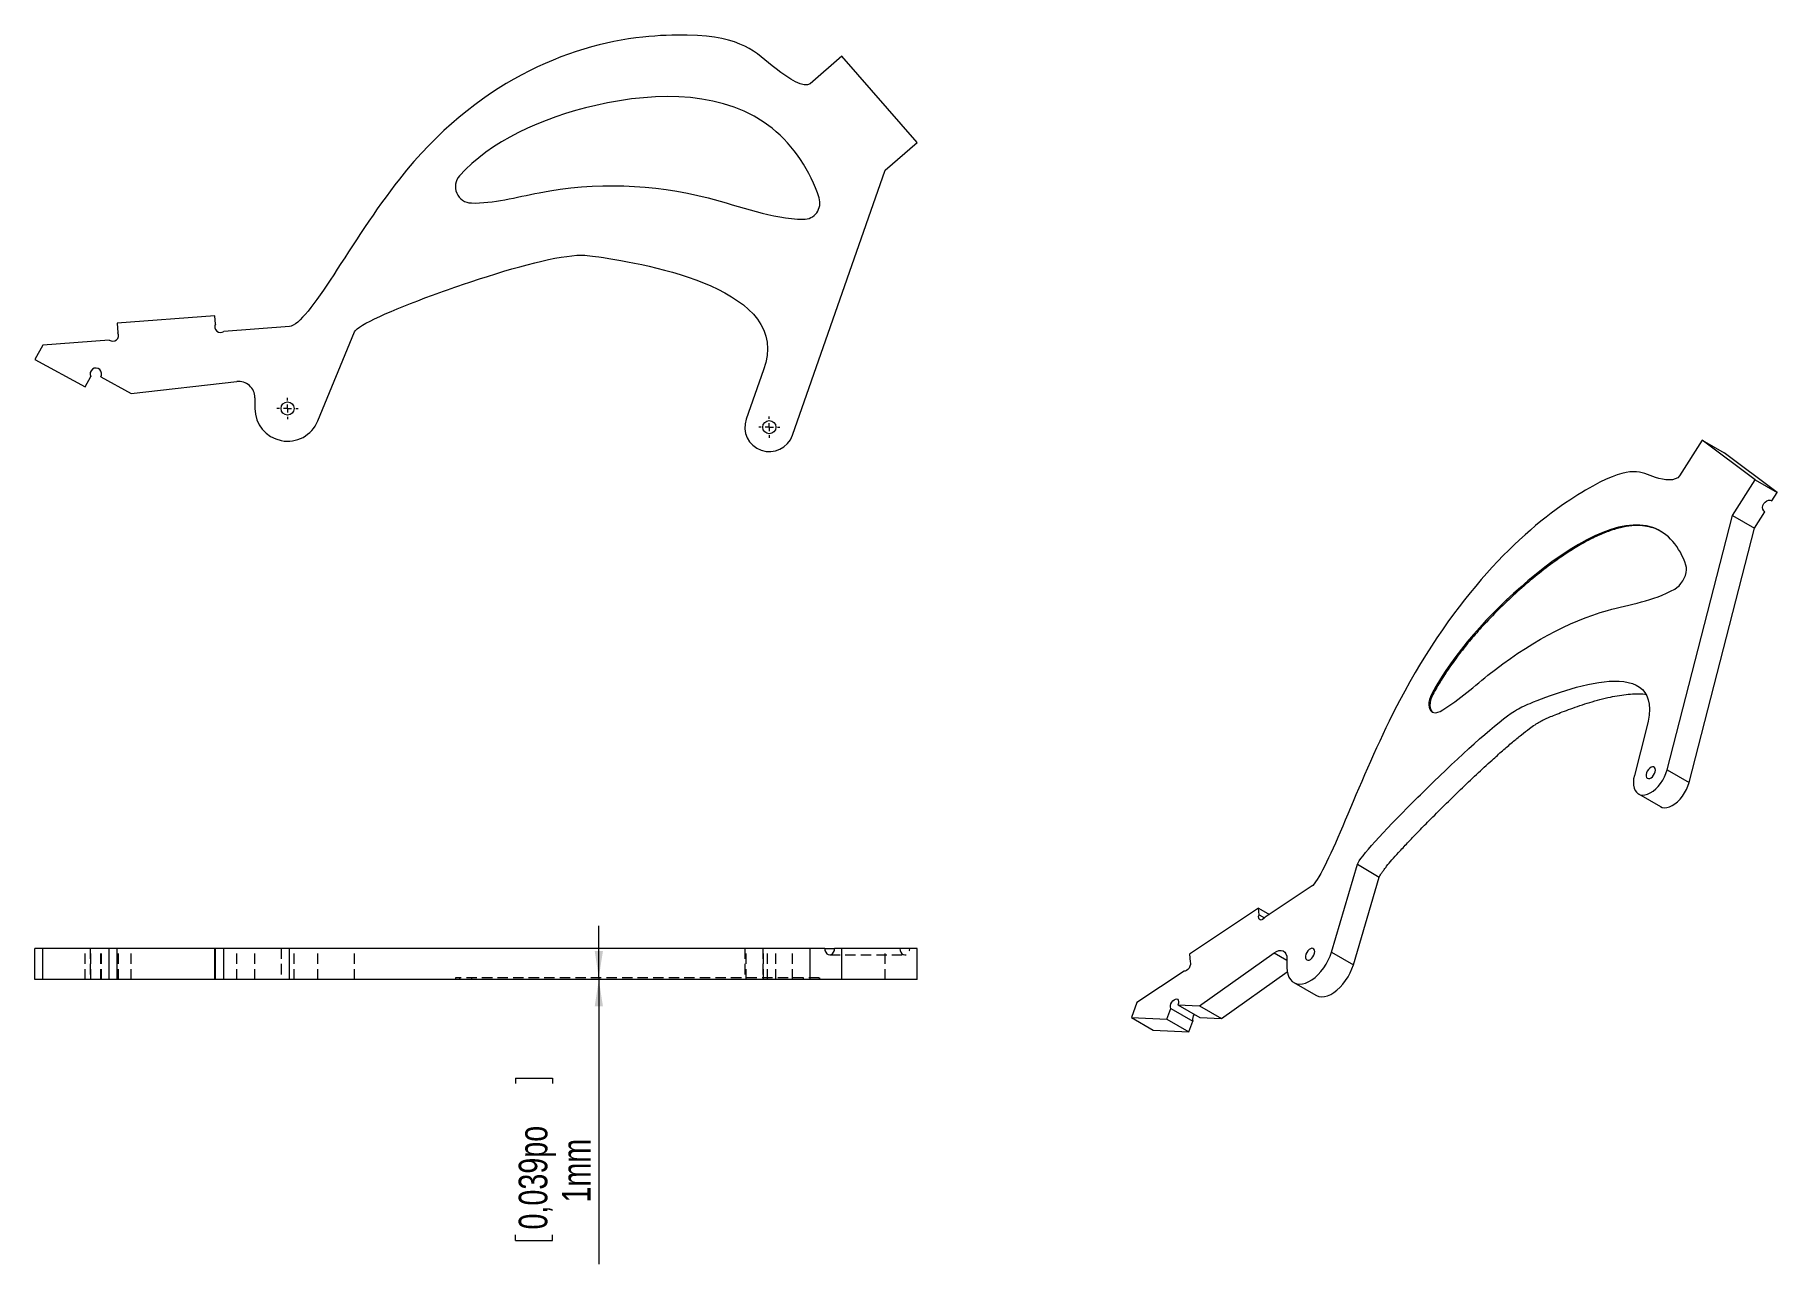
# Paper-space layout 'Feuille7' of a CAD drawing. Header units: millimetres. Extents: x 34 to 247, y 25 to 175.
import ezdxf

# ---------------------------------------------------------------- set-up
doc = ezdxf.new("R2010")
doc.units = ezdxf.units.MM
doc.linetypes.add('HIDDEN', pattern=[1.905, 1.27, -0.635])
doc.styles.add('SLDTEXTSTYLE0', font='TXT', dxfattribs={"width": 0.75})
doc.dimstyles.new('SLDDIMSTYLE3', dxfattribs={"dimtxt": 3.5, "dimasz": 3.302, "dimexe": 0, "dimexo": 0.0625, "dimgap": 0.875, "dimtad": 1, "dimtoh": 1, "dimlfac": 5, "dimrnd": 1e-09, "dimzin": 12, "dimdsep": 46, "dimtxsty": 'SLDTEXTSTYLE0', "dimsah": 1, "dimcen": 0.09, "dimadec": 0, "dimazin": 0, "dimtfac": 1, "dimtofl": 0, "dimtmove": 0, "dimatfit": 3, "dimfxl": 1, "dimfrac": 2, "dimtolj": 1, "dimtzin": 12, "dimarcsym": 0})

# ---------------------------------------------------------------- blocks, each defined once
blk = doc.blocks.new('SW_CENTERMARKSYMBOL_3')
at = {"color": 0, "linetype": 'Continuous', "lineweight": 0}
for p, q in [((-1, 0), (-1.3, 0)), ((0, 0), (-0.5, 0)), ((0, 1), (0, 1.3)), ((0, 0), (0, 0.5)), ((0, 0), (0, -0.5)), ((0, 0), (0.5, 0)), ((1, 0), (1.3, 0)), ((0, -1), (0, -1.3))]:
    blk.add_line(p, q, dxfattribs=at)
blk = doc.blocks.new('SW_CENTERMARKSYMBOL_4')
at = {"color": 0, "linetype": 'Continuous', "lineweight": 0}
for p, q in [((-1, 0), (-1.3, 0)), ((0, 0), (-0.5, 0)), ((0, 1), (0, 1.3)), ((0, 0), (0, 0.5)), ((0, 0), (0, -0.5)), ((0, 0), (0.5, 0)), ((1, 0), (1.3, 0)), ((0, -1), (0, -1.3))]:
    blk.add_line(p, q, dxfattribs=at)
blk = doc.blocks.new('*D144')
at = {"color": 7, "linetype": 'Continuous', "lineweight": 0}
for p, q in [((103.19, 59.68), (103.19, 66.03)), ((103.19, 59.68), (103.19, 59.48)), ((103.19, 59.48), (103.19, 24.65)), ((93.01, 47.4), (97.51, 47.4)), ((93.01, 47.4), (93.01, 46.74)), ((97.51, 47.4), (97.51, 46.74)), ((93.01, 27.56), (93.01, 28.23)), ((97.51, 27.56), (97.51, 28.23)), ((93.01, 27.56), (97.51, 27.56))]:
    blk.add_line(p, q, dxfattribs=at)
for points in [[(103.19, 59.68), (103.7, 62.98), (102.69, 62.98)], [(103.19, 59.48), (102.69, 56.18), (103.7, 56.18)]]:
    blk.add_solid(points, dxfattribs=at)
at = {"color": 7, "linetype": 'Continuous', "lineweight": 0, "char_height": 3.5, "attachment_point": 1, "rotation": 90, "style": 'SLDTEXTSTYLE0'}
for s, insert in [('0,039po', (93.39, 28.89)), ('1mm', (98.68, 32.19))]:
    blk.add_mtext(s, dxfattribs=dict(at, insert=insert))

psp = doc.layouts.new('Feuille7')

# ---------------------------------------------------------------- linework, layer by layer
at = {"color": 7, "linetype": 'Continuous', "lineweight": 15}
for p, q in [((132.9589, 172.4573), (129.0492, 169.0543)), ((142.1504, 161.8972), (132.9589, 172.4573)), ((138.2407, 158.4942), (142.1504, 161.8972)), ((126.8943, 126.068), (138.2407, 158.4942)), ((56.1857, 140.6968), (44.2199, 139.7903)), ((44.2199, 139.7903), (44.3101, 138.6005)), ((56.264, 139.6622), (56.1857, 140.6968)), ((65.311, 139.3823), (57.3027, 138.7757)), ((68.792, 127.8135), (73.283, 138.7142)), ((35.1196, 137.0951), (34.1594, 135.3407)), ((43.2714, 137.7127), (35.1196, 137.0951)), ((34.1594, 135.3407), (40.3, 131.9802)), ((40.3, 131.9802), (41.0069, 133.2718)), ((42.2186, 133.2101), (45.9413, 131.1728)), ((45.9413, 131.1728), (58.8663, 132.6511)), ((123.3381, 134.0715), (121.231, 128.0497)), ((61.0936, 130.664), (61.0936, 129.3372)), ((238.2421, 125.4825), (235.4775, 121.1079)), ((244.7415, 120.6117), (238.2421, 125.4825)), ((238.2421, 125.4825), (240.9291, 123.9313)), ((247.4285, 119.0606), (240.9291, 123.9313)), ((241.9769, 116.2371), (244.7415, 120.6117)), ((244.7415, 120.6117), (247.4285, 119.0606)), ((246.7884, 118.0478), (247.4285, 119.0606)), ((233.9537, 85.1281), (241.9769, 116.2371)), ((241.9769, 116.2371), (244.6639, 114.6859)), ((244.6639, 114.6859), (245.935, 116.6974)), ((245.8335, 116.7735), (245.935, 116.6974)), ((236.6407, 83.5769), (244.6639, 114.6859)), ((205.2815, 94.3349), (205.1401, 94.4165)), ((231.4391, 90.2116), (229.9492, 84.4345)), ((233.9537, 85.1281), (236.6407, 83.5769)), ((230.4516, 82.1831), (233.1386, 80.632)), ((192.8692, 62.8358), (196.0449, 73.5699)), ((196.0449, 73.5699), (198.7319, 72.0188)), ((190.4078, 70.8613), (184.7451, 67.0969)), ((195.5563, 61.2846), (198.7319, 72.0188)), ((183.9552, 68.2095), (175.4942, 62.5849)), ((184.0106, 67.3968), (183.9552, 68.2095)), ((183.9552, 68.2095), (185.2738, 67.4483)), ((184.0106, 67.3968), (184.6792, 67.0108)), ((34.1594, 59.483), (34.1594, 63.283)), ((35.1196, 63.283), (34.1594, 63.283)), ((35.1196, 59.483), (35.1196, 63.283)), ((43.2714, 63.283), (35.1196, 63.283)), ((43.2714, 59.483), (43.2714, 63.283)), ((44.2199, 63.283), (43.2714, 63.283)), ((44.2199, 59.483), (44.2199, 63.283)), ((56.1857, 63.283), (44.2199, 63.283)), ((56.1857, 59.483), (56.1857, 63.283)), ((56.264, 63.283), (56.1857, 63.283)), ((56.264, 59.483), (56.264, 63.283)), ((57.3027, 63.283), (56.264, 63.283)), ((57.3027, 59.483), (57.3027, 63.283)), ((65.311, 63.283), (57.3027, 63.283)), ((65.311, 59.483), (65.311, 63.283)), ((129.0492, 59.483), (129.0492, 63.283)), ((130.8469, 63.283), (129.0492, 63.283)), ((130.8469, 63.283), (132.0538, 63.283)), ((132.9589, 63.283), (132.0538, 63.283)), ((132.9589, 59.483), (132.9589, 63.283)), ((142.1504, 63.283), (132.9589, 63.283)), ((142.1504, 59.483), (142.1504, 63.283)), ((175.4942, 62.5849), (175.5579, 61.6502)), ((176.7113, 56.2511), (185.8507, 62.7342)), ((187.4256, 62.0209), (187.4256, 60.9375)), ((192.8692, 62.8358), (195.5563, 61.2846)), ((174.8235, 60.5013), (169.0592, 56.6694)), ((179.3983, 54.6999), (187.4643, 60.4216)), ((35.1196, 59.483), (34.1594, 59.483)), ((43.2714, 59.483), (35.1196, 59.483)), ((44.2199, 59.483), (43.2714, 59.483)), ((56.1857, 59.483), (44.2199, 59.483)), ((56.264, 59.483), (56.1857, 59.483)), ((57.3027, 59.483), (56.264, 59.483)), ((65.311, 59.483), (57.3027, 59.483)), ((132.9589, 59.483), (129.0492, 59.483)), ((142.1504, 59.483), (132.9589, 59.483)), ((188.2542, 59.1061), (190.9412, 57.5549)), ((169.0592, 56.6694), (168.3803, 54.8449)), ((172.7224, 54.6075), (173.2222, 55.9507)), ((173.2222, 55.9507), (175.9092, 54.3996)), ((174.079, 56.395), (176.7113, 56.2511)), ((174.079, 56.395), (176.766, 54.8438)), ((176.7113, 56.2511), (179.3983, 54.6999)), ((168.3803, 54.8449), (172.7224, 54.6075)), ((168.3803, 54.8449), (171.0673, 53.2937)), ((172.7224, 54.6075), (175.4094, 53.0563)), ((175.4094, 53.0563), (175.9092, 54.3996)), ((176.766, 54.8438), (179.3983, 54.6999)), ((171.0673, 53.2937), (175.4094, 53.0563))]:
    psp.add_line(p, q, dxfattribs=at)
at = {"color": 7, "linetype": 'HIDDEN', "lineweight": 0}
for p, q in [((40.3, 59.483), (40.3, 63.283)), ((40.9305, 63.283), (40.9305, 59.483)), ((41.0069, 59.483), (41.0069, 63.283)), ((42.2186, 59.483), (42.2186, 63.283)), ((42.3305, 59.483), (42.3305, 63.283)), ((44.3101, 59.483), (44.3101, 63.283)), ((44.3917, 59.483), (44.3917, 63.283)), ((45.9413, 59.483), (45.9413, 63.283)), ((56.1835, 63.283), (56.1835, 59.483)), ((58.8663, 59.483), (58.8663, 63.283)), ((61.0936, 59.483), (61.0936, 63.283)), ((64.2936, 63.283), (64.2936, 59.483)), ((65.8936, 59.483), (65.8936, 63.283)), ((68.792, 59.483), (68.792, 63.283)), ((73.283, 59.483), (73.283, 63.283)), ((121.0626, 63.283), (121.0626, 59.483)), ((121.231, 59.483), (121.231, 63.283)), ((123.2626, 63.283), (123.2626, 59.483)), ((123.3381, 59.483), (123.3381, 63.283)), ((123.8547, 59.483), (123.8547, 63.283)), ((124.8626, 59.483), (124.8626, 63.283)), ((126.8943, 59.483), (126.8943, 63.283)), ((131.4503, 62.483), (140.6418, 62.483)), ((138.2407, 59.483), (138.2407, 63.283)), ((86.1456, 59.683), (85.64, 59.683)), ((85.64, 59.683), (85.64, 59.483)), ((86.1456, 59.683), (86.1456, 59.483)), ((87.5896, 59.683), (87.5896, 59.483)), ((128.2198, 59.683), (128.2198, 59.483)), ((130.1653, 59.683), (130.1653, 59.483)), ((130.2601, 59.483), (130.2601, 59.683))]:
    psp.add_line(p, q, dxfattribs=at)
at = {"color": 8, "linetype": 'Continuous', "lineweight": 15}
psp.add_line((185.8507, 62.7342), (187.4256, 61.825), dxfattribs=at)
at = {"color": 7, "linetype": 'Continuous', "lineweight": 15, "flags": 128}
for points in [[(245.935, 116.6974), (245.7811, 116.8313), (245.684, 117.0183), (245.6533, 117.2399), (245.6919, 117.4745), (245.7961, 117.6991), (245.9556, 117.8918), (246.1549, 118.0336), (246.3744, 118.1108), (246.5927, 118.1156), (246.7884, 118.0478)], [(234.8911, 107.2453), (235.1586, 107.4229), (235.4176, 107.6535), (235.6586, 107.9288), (235.8731, 108.2388), (236.0532, 108.5725), (236.1925, 108.9177), (236.2859, 109.2621), (236.3302, 109.5933), (236.3237, 109.8993), (236.2667, 110.1691)], [(205.1401, 94.4165), (204.9821, 94.0762), (204.8675, 93.731), (204.8004, 93.3933), (204.7833, 93.0753), (204.8167, 92.7882), (204.8994, 92.5423), (205.0286, 92.3464), (205.1995, 92.2076), (205.4061, 92.1308), (205.6409, 92.1187), (205.8956, 92.1717), (206.1611, 92.288)], [(205.2815, 94.3349), (205.1235, 93.9945), (205.0089, 93.6494), (204.9418, 93.3117), (204.9247, 92.9936), (204.9581, 92.7065), (205.0408, 92.4607), (205.17, 92.2648), (205.2701, 92.1726)], [(232.5171, 85.1079), (232.492, 85.2859), (232.4188, 85.4191), (232.3042, 85.4956), (232.1581, 85.5087), (231.9937, 85.4571), (231.8256, 85.3455), (231.6686, 85.1837), (231.5368, 84.9862), (231.4418, 84.7705), (231.3921, 84.5557), (231.3921, 84.361), (231.4418, 84.2036), (231.5368, 84.0976), (231.6686, 84.0523), (231.8256, 84.0718), (231.9937, 84.1543), (232.1581, 84.2925), (232.3042, 84.4742), (232.4188, 84.6831), (232.492, 84.9008), (232.5171, 85.1079)], [(229.9492, 84.4345), (229.8642, 84.0138), (229.8307, 83.612), (229.8493, 83.2389), (229.9198, 82.9039), (230.0402, 82.6151), (230.2077, 82.3796), (230.4182, 82.2033), (230.6664, 82.0905), (230.9462, 82.0439), (231.2508, 82.0647), (231.5727, 82.1524), (231.9039, 82.3048), (232.2362, 82.5182), (232.5615, 82.7874), (232.8719, 83.1056), (233.1595, 83.4651), (233.4174, 83.857), (233.6392, 84.2717), (233.8195, 84.6989), (233.9537, 85.1281)], [(233.1386, 80.632), (233.3534, 80.5393), (233.6332, 80.4927), (233.9378, 80.5135), (234.2597, 80.6012), (234.5909, 80.7536), (234.9232, 80.967), (235.2486, 81.2362), (235.5589, 81.5544), (235.8465, 81.9139), (236.1044, 82.3058), (236.3262, 82.7205), (236.5065, 83.1477), (236.6407, 83.5769)], [(184.7451, 67.0969), (184.5973, 66.9241), (184.4327, 66.803), (184.2699, 66.7473), (184.1273, 66.7632), (184.0208, 66.849), (183.9626, 66.995), (183.959, 67.1847), (184.0106, 67.3968)], [(130.8469, 63.283), (130.8764, 63.0358), (130.9621, 62.8127), (131.0956, 62.6358), (131.2639, 62.5221), (131.4503, 62.483), (131.6368, 62.5221), (131.805, 62.6358), (131.9385, 62.8127), (132.0242, 63.0358), (132.0538, 63.283)], [(185.8507, 62.7342), (186.148, 62.9087), (186.4392, 63.008), (186.7115, 63.0275), (186.9529, 62.9666), (187.1527, 62.8277), (187.3021, 62.6172), (187.3944, 62.3442), (187.4256, 62.0209)], [(187.4256, 60.9375), (187.4524, 60.5051), (187.532, 60.1117), (187.663, 59.7647), (187.843, 59.4708), (188.0685, 59.2354), (188.3353, 59.0629), (188.6384, 58.9567), (188.9719, 58.9188), (189.3297, 58.9498), (189.7049, 59.0492), (190.0905, 59.2152), (190.4792, 59.4444), (190.8636, 59.7328), (191.2366, 60.0747), (191.5909, 60.4637), (191.9201, 60.8926), (192.2177, 61.3531), (192.4783, 61.8366), (192.6968, 62.334), (192.8692, 62.8358)], [(190.8198, 62.8968), (190.7946, 63.0749), (190.7215, 63.2081), (190.6068, 63.2846), (190.4607, 63.2977), (190.2963, 63.2461), (190.1282, 63.1345), (189.9712, 62.9727), (189.8394, 62.7752), (189.7444, 62.5595), (189.6947, 62.3447), (189.6947, 62.15), (189.7444, 61.9926), (189.8394, 61.8866), (189.9712, 61.8413), (190.1282, 61.8608), (190.2963, 61.9433), (190.4607, 62.0815), (190.6068, 62.2632), (190.7215, 62.4721), (190.7946, 62.6898), (190.8198, 62.8968)], [(175.5579, 61.6502), (175.6101, 61.4979), (175.6069, 61.3039), (175.5488, 61.0903), (175.4423, 60.8811), (175.2994, 60.7001), (175.1363, 60.5677), (174.9715, 60.4988), (174.8235, 60.5013)], [(190.9412, 57.5549), (191.0223, 57.5117), (191.3254, 57.4056), (191.6589, 57.3676), (192.0167, 57.3987), (192.3919, 57.4981), (192.7775, 57.664), (193.1662, 57.8933), (193.5506, 58.1816), (193.9236, 58.5235), (194.2779, 58.9126), (194.6071, 59.3414), (194.9047, 59.8019), (195.1653, 60.2854), (195.3838, 60.7828), (195.5563, 61.2846)], [(173.2222, 55.9507), (173.1737, 56.0972), (173.1755, 56.2816), (173.2275, 56.4847), (173.3242, 56.6859), (173.4558, 56.8643), (173.6087, 57.0017), (173.7672, 57.0839), (173.915, 57.1024), (174.037, 57.0554), (174.1204, 56.9477), (174.1569, 56.7904), (174.1426, 56.5996), (174.079, 56.395)]]:
    psp.add_lwpolyline(points, dxfattribs=at)
at = {"color": 7, "linetype": 'HIDDEN', "lineweight": 0, "flags": 128}
psp.add_lwpolyline([(140.0384, 63.283), (140.0679, 63.0358), (140.1536, 62.8127), (140.2871, 62.6358), (140.4553, 62.5221), (140.6418, 62.483), (140.8283, 62.5221), (140.9965, 62.6358), (141.13, 62.8127), (141.2157, 63.0358), (141.2453, 63.283)], dxfattribs=at)
at = {"color": 7, "linetype": 'Continuous', "lineweight": 15}
for centre in [(65.0936, 129.3372), (124.0626, 127.0589)]:
    psp.add_circle(centre, 0.8, dxfattribs=at)
for centre, radius, start, end in [((87.64, 156.4851), 2, 138.348901, 268.554739), ((128.2601, 154.4913), 2, 268.845105, 17.715626), ((56.8835, 139.3362), 0.7, 152.242989, 306.793211), ((43.6917, 138.2725), 0.7, 233.101386, 27.948001), ((41.6305, 133.5898), 0.7, 327.151542, 207.020344), ((59.0936, 130.664), 2, 0, 96.524545), ((65.0936, 129.3372), 4, 180, 337.60881), ((124.0626, 127.0589), 3, 160.714232, 340.714232), ((176.7347, 54.6674), 0.8679, 138.812792, 197.973479)]:
    psp.add_arc(centre, radius, start, end, dxfattribs=at)
for points, knots in [([(129.0492, 169.0543), (128.3553, 168.4998), (123.0003, 171.8489), (120.6385, 175.2983), (101.8119, 174.7394), (81.1575, 166.4843), (67.7097, 139.6204), (65.311, 139.3823)], [0, 0, 0, 0, 0.156390501, 0.431352952, 0.49448839, 0.787744881, 0.971552451, 0.971552451, 0.971552451, 0.971552451]), ([(130.1653, 155.0999), (129.1183, 158.3774), (122.6947, 168.091), (103.4505, 168.2621), (89.8559, 161.9858), (86.1456, 157.8143)], [0.113538207, 0.113538207, 0.113538207, 0.113538207, 0.284591599, 0.646776362, 0.958874883, 0.958874883, 0.958874883, 0.958874883]), ([(87.5896, 154.4858), (90.2841, 154.4178), (99.985, 157.1474), (113.7736, 156.7377), (124.3964, 152.5688), (128.2198, 152.4917)], [0.052120697, 0.052120697, 0.052120697, 0.052120697, 0.223075216, 0.645815011, 0.888766049, 0.888766049, 0.888766049, 0.888766049]), ([(73.283, 138.7142), (73.6975, 139.5731), (78.957, 141.8507), (90.728, 146.0075), (99.2296, 148.4018), (105.7296, 147.5975), (127.1206, 143.8915), (123.3381, 134.0715)], [0.107028404, 0.107028404, 0.107028404, 0.107028404, 0.307979696, 0.357343856, 0.573633768, 0.640603007, 1, 1, 1, 1]), ([(235.4775, 121.1079), (234.9869, 120.3718), (231.2003, 120.9205), (229.5302, 122.773), (216.2178, 114.6316), (201.613, 99.4598), (192.104, 72.0348), (190.4078, 70.8613)], [0, 0, 0, 0, 0.156390501, 0.431352952, 0.49448839, 0.787744881, 0.971552451, 0.971552451, 0.971552451, 0.971552451]), ([(236.2667, 110.1691), (235.5264, 112.4179), (230.9842, 117.7273), (217.3765, 110.0114), (207.7637, 99.3373), (205.1401, 94.4165)], [0.113538207, 0.113538207, 0.113538207, 0.113538207, 0.284591599, 0.646776362, 0.958874883, 0.958874883, 0.958874883, 0.958874883]), ([(233.2389, 114.2586), (233.1537, 114.3146), (232.7781, 114.5615), (232.0165, 114.8236), (230.9038, 115.0322), (229.6418, 115.0194), (228.2415, 114.782), (226.7757, 114.3356), (225.2572, 113.7013), (223.6978, 112.8977), (221.9232, 111.8322), (219.9446, 110.4688), (217.7863, 108.7909), (215.6547, 106.9681), (213.5798, 105.0273), (211.7302, 103.1269), (210.1143, 101.3086), (208.7276, 99.6081), (207.4502, 97.8765), (206.2849, 96.129), (205.612, 94.9258), (205.2815, 94.3349)], [0, 0, 0, 0, 0.01222315, 0.05387727, 0.09502968, 0.14294203, 0.19125621, 0.24032267, 0.29032917, 0.34132484, 0.3932455, 0.46419304, 0.53595745, 0.60780701, 0.67897259, 0.74875276, 0.8022106, 0.8541905, 0.90451768, 0.95310846, 1, 1, 1, 1]), ([(206.1611, 92.288), (208.0664, 93.3324), (214.926, 99.5213), (224.676, 104.8152), (232.1875, 105.7475), (234.8911, 107.2453)], [0.052120697, 0.052120697, 0.052120697, 0.052120697, 0.223075216, 0.645815011, 0.888766049, 0.888766049, 0.888766049, 0.888766049]), ([(196.0449, 73.5699), (196.338, 74.4404), (200.057, 78.4472), (208.3803, 86.6463), (214.3919, 92.0717), (218.988, 94.0683), (234.1138, 99.7741), (231.4391, 90.2116)], [0.107028404, 0.107028404, 0.107028404, 0.107028404, 0.307979696, 0.357343856, 0.573633768, 0.640603007, 1, 1, 1, 1]), ([(198.7319, 72.0188), (198.7713, 72.1065), (198.8674, 72.3202), (199.0825, 72.6287), (199.34, 72.9783), (199.7385, 73.4773), (200.3223, 74.1636), (201.1782, 75.1195), (202.2306, 76.2502), (203.4677, 77.5406), (204.972, 79.074), (206.7172, 80.8138), (208.6667, 82.7134), (210.6099, 84.5614), (212.3261, 86.1464), (213.7898, 87.4546), (214.9872, 88.4888), (216.085, 89.3951), (217.0084, 90.1105), (217.7596, 90.6437), (218.3653, 91.0235), (218.9415, 91.3209), (219.5627, 91.5887), (220.2978, 91.886), (221.1785, 92.2334), (222.1925, 92.6126), (223.3119, 93.0047), (224.5079, 93.3884), (225.7516, 93.7428), (226.9652, 94.0355), (228.1234, 94.2543), (229.2076, 94.3976), (230.2395, 94.444), (230.9662, 94.4384), (231.3254, 94.3689), (231.3786, 94.3586)], [0, 0, 0, 0, 0.005949745, 0.014477622, 0.0229991, 0.033056538, 0.054569445, 0.080176784, 0.115199814, 0.154207802, 0.196185393, 0.255291448, 0.315696671, 0.375474389, 0.43291603, 0.471506854, 0.507463036, 0.540198833, 0.569149892, 0.588900997, 0.605931282, 0.621812305, 0.639016435, 0.66036789, 0.68646086, 0.716572148, 0.7499049, 0.785674314, 0.823111985, 0.861472182, 0.895572966, 0.929373154, 0.962449285, 0.994435407, 1, 1, 1, 1]), ([(129.0492, 63.283), (128.3553, 63.283), (123.0003, 63.283), (120.6385, 63.283), (101.8119, 63.283), (81.1575, 63.283), (67.7097, 63.283), (65.311, 63.283)], [0, 0, 0, 0, 0.156390501, 0.431352952, 0.49448839, 0.787744881, 0.971552451, 0.971552451, 0.971552451, 0.971552451]), ([(129.0492, 59.483), (128.3553, 59.483), (123.0003, 59.483), (120.6385, 59.483), (101.8119, 59.483), (81.1575, 59.483), (67.7097, 59.483), (65.311, 59.483)], [0, 0, 0, 0, 0.156390501, 0.431352952, 0.49448839, 0.787744881, 0.971552451, 0.971552451, 0.971552451, 0.971552451])]:
    psp.add_open_spline(points, degree=3, knots=knots, dxfattribs=at)
at = {"color": 7, "linetype": 'HIDDEN', "lineweight": 0}
psp.add_open_spline([(130.1653, 59.683), (129.1183, 59.683), (122.6947, 59.683), (103.4505, 59.683), (89.8559, 59.683), (86.1456, 59.683)], degree=3, knots=[0.113538207, 0.113538207, 0.113538207, 0.113538207, 0.284591599, 0.646776362, 0.958874883, 0.958874883, 0.958874883, 0.958874883], dxfattribs=at)

# ---------------------------------------------------------------- block references
at = {"color": 7, "linetype": 'Continuous', "lineweight": 0}
for name, p in [('SW_CENTERMARKSYMBOL_3', (65.0936, 129.3372)), ('SW_CENTERMARKSYMBOL_4', (124.0626, 127.0589))]:
    psp.add_blockref(name, p, dxfattribs=at)

# ---------------------------------------------------------------- dimensions: what is measured, and where the dimension line sits
dim = psp.add_linear_dim(base=(103.1941, 59.483), p1=(85.64, 59.683), p2=(65.311, 59.483), angle=90, dimstyle='SLDDIMSTYLE3', dxfattribs=at)
dim.commit()
dim.dimension.update_dxf_attribs({"geometry": '*D144', "text_midpoint": (103.1941, 37.483), "dimtype": 160})

doc.saveas('drawing.dxf')
